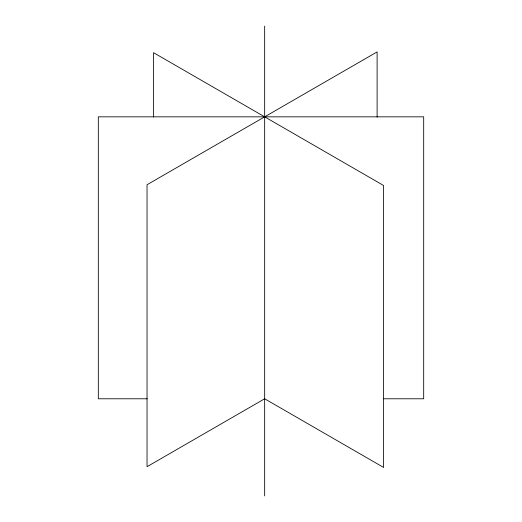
<?xml version="1.0" encoding="UTF-8"?>
<svg xmlns="http://www.w3.org/2000/svg" width="522" height="522" viewBox="0 0 522 522"><rect width="100%" height="100%" fill="white"/><g stroke="black" fill="none" stroke-linecap="round" stroke-linejoin="round"><path stroke-width="0.78" d="M147.237 398.782L98.312 398.782L98.312 116.837L423.688 116.837L423.688 398.782L383.729 398.782M377.112 117.104L377.112 51.913L147.034 184.749L147.034 466.694L264.661 398.782L383.611 467.451L383.611 185.512L153.533 52.676L153.533 117.052M264.661 26.1L264.661 495.9"/></g></svg>
